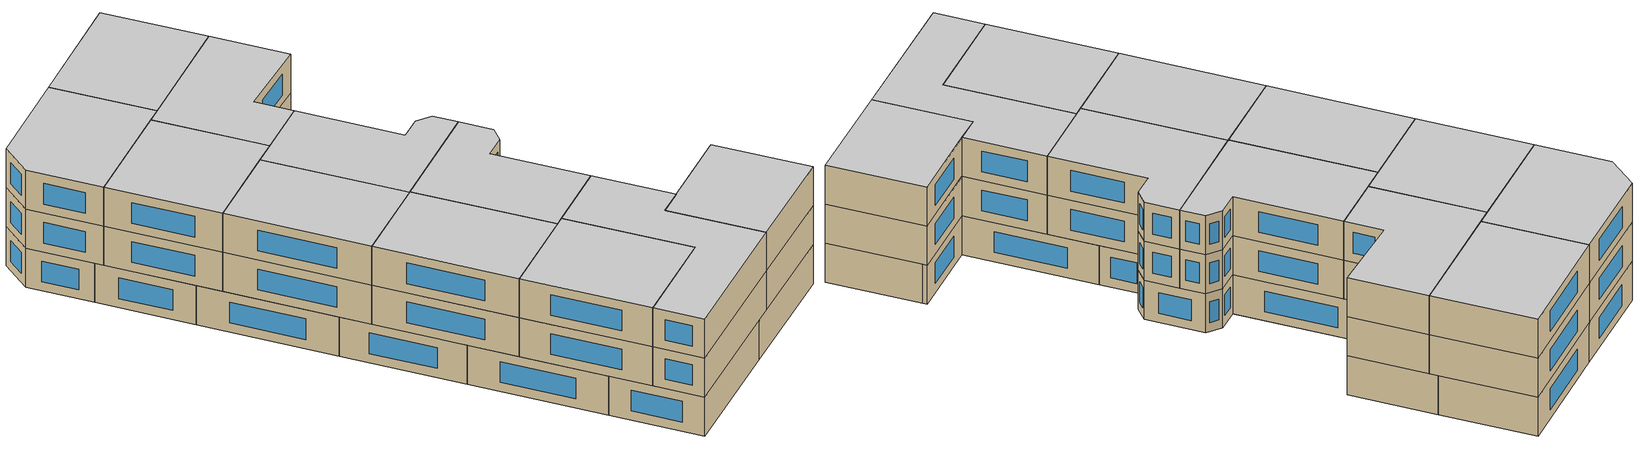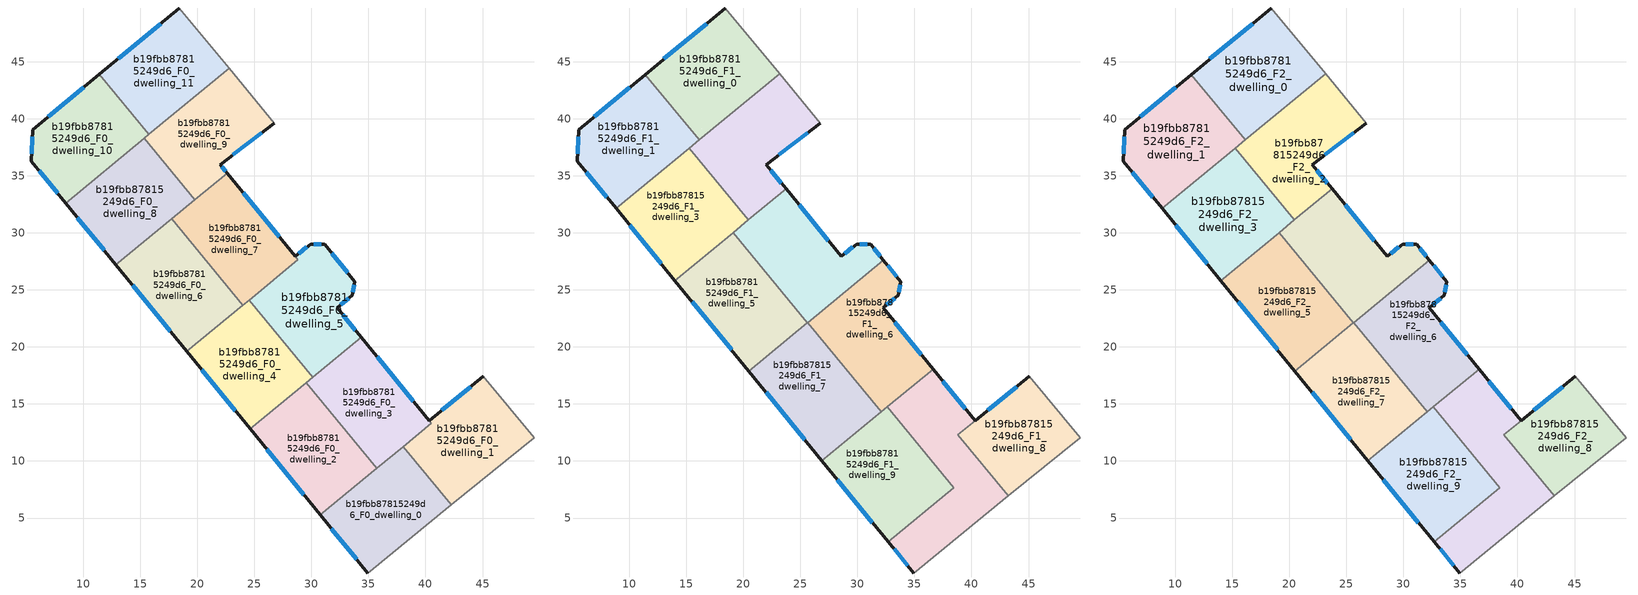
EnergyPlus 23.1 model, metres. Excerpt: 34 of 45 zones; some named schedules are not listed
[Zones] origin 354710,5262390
b19fbb87815249d6_F0_dwelling_0
 floor ground (EU_floor_Construction): 38.04,11.27 42.27,6.15 34.93,0.18 30.78,5.27 z0
 wall outside (EU_wall_Construction): 30.78,5.27 34.93,0.18 z0:3
 wall to b19fbb87815249d6_F0_dwelling_1 (EU_wall_Construction): 42.27,6.15 38.04,11.27 z0:3
 wall adiabatic (EU_wall_Construction): 34.93,0.18 42.27,6.15 z0:3
 wall to b19fbb87815249d6_F0_dwelling_2 (EU_wall_Construction): 35.74,9.36 30.78,5.27 z0:3
 wall to b19fbb87815249d6_F0_dwelling_3 (EU_wall_Construction): 38.04,11.27 35.74,9.36 z0:3
 window (EU_Window_Construction): 31.75,4.07 33.95,1.38 z0.7:2.3
b19fbb87815249d6_F0_dwelling_1
 floor ground (EU_floor_Construction): 45.25,17.21 49.52,12.04 42.27,6.15 38.04,11.27 40.52,13.31 40.33,13.54 45.07,17.43 z0
 wall outside (EU_wall_Construction): 45.07,17.43 40.33,13.54 z0:3
 wall adiabatic (EU_wall_Construction): 42.27,6.15 49.52,12.04 45.25,17.21 45.07,17.43 z0:3
 wall to b19fbb87815249d6_F0_dwelling_3 (EU_wall_Construction): 40.52,13.3 38.04,11.27 / 40.33,13.54 40.52,13.31 z0:3
 window (EU_Window_Construction): 43.96,16.52 41.45,14.45 z0.7:2.3
b19fbb87815249d6_F0_dwelling_10
 floor ground (EU_floor_Construction): 11.41,43.89 15.75,38.62 8.46,32.61 5.46,36.29 5.57,39.05 z0
 wall outside (EU_wall_Construction): 11.41,43.89 5.57,39.05 5.46,36.29 8.46,32.61 z0:3
 wall to b19fbb87815249d6_F0_dwelling_11 (EU_wall_Construction): 15.75,38.62 11.41,43.89 z0:3
 wall to b19fbb87815249d6_F0_dwelling_8 (EU_wall_Construction): 8.46,32.61 15.33,38.28 z0:3
 wall to b19fbb87815249d6_F0_dwelling_9 (EU_wall_Construction): 15.33,38.28 15.75,38.62 z0:3
 window (EU_Window_Construction): 6.16,35.42 7.75,33.47 / 5.55,38.4 5.48,36.94 / 10.04,42.75 6.94,40.19 z0.7:2.3
b19fbb87815249d6_F0_dwelling_11
 floor ground (EU_floor_Construction): 18.43,49.71 22.78,44.43 15.75,38.62 11.41,43.89 z0
 wall outside (EU_wall_Construction): 18.43,49.71 11.41,43.89 z0:3
 wall adiabatic (EU_wall_Construction): 22.78,44.43 18.43,49.71 z0:3
 wall to b19fbb87815249d6_F0_dwelling_9 (EU_wall_Construction): 15.75,38.62 22.78,44.43 z0:3
 window (EU_Window_Construction): 16.78,48.34 13.05,45.25 z0.7:2.3
b19fbb87815249d6_F0_dwelling_2
 floor ground (EU_floor_Construction): 29.54,16.87 35.74,9.36 30.78,5.27 24.62,12.81 z0
 wall outside (EU_wall_Construction): 24.62,12.81 30.78,5.27 z0:3
 wall to b19fbb87815249d6_F0_dwelling_3 (EU_wall_Construction): 35.74,9.36 29.54,16.87 z0:3
 wall to b19fbb87815249d6_F0_dwelling_4 (EU_wall_Construction): 29.54,16.87 24.62,12.81 z0:3
 window (EU_Window_Construction): 26.07,11.04 29.33,7.04 z0.7:2.3
b19fbb87815249d6_F0_dwelling_3
 floor ground (EU_floor_Construction): 34.36,20.84 40.52,13.31 35.74,9.36 29.54,16.87 z0
 wall outside (EU_wall_Construction): 40.33,13.54 34.36,20.84 z0:3
 wall to b19fbb87815249d6_F0_dwelling_5 (EU_wall_Construction): 34.36,20.84 30.12,17.35 z0:3
 wall to b19fbb87815249d6_F0_dwelling_4 (EU_wall_Construction): 30.12,17.35 29.54,16.87 z0:3
 window (EU_Window_Construction): 38.93,15.26 35.76,19.13 z0.7:2.3
b19fbb87815249d6_F0_dwelling_4
 floor ground (EU_floor_Construction): 24.55,24.11 30.12,17.35 24.62,12.81 19.08,19.6 z0
 wall outside (EU_wall_Construction): 19.08,19.6 24.62,12.81 z0:3
 wall to b19fbb87815249d6_F0_dwelling_5 (EU_wall_Construction): 30.12,17.35 24.55,24.11 z0:3
 wall to b19fbb87815249d6_F0_dwelling_6 (EU_wall_Construction): 24,23.66 19.08,19.6 z0:3
 wall to b19fbb87815249d6_F0_dwelling_7 (EU_wall_Construction): 24.55,24.11 24,23.66 z0:3
 window (EU_Window_Construction): 20.38,18.01 23.32,14.4 z0.7:2.3
b19fbb87815249d6_F0_dwelling_5
 floor ground (EU_floor_Construction): 31.15,28.99 33.82,25.73 33.59,24.52 32.24,23.43 34.36,20.84 30.12,17.35 24.55,24.11 28.82,27.64 28.58,27.93 29.93,29.02 z0
 wall outside (EU_wall_Construction): 34.36,20.84 32.24,23.43 33.59,24.52 33.82,25.73 31.15,28.99 29.93,29.02 28.58,27.93 z0:3
 wall to b19fbb87815249d6_F0_dwelling_7 (EU_wall_Construction): 28.82,27.63 24.55,24.11 / 28.58,27.93 28.82,27.64 z0:3
 window (EU_Window_Construction): 30.87,28.99 30.22,29.01 / 33.19,26.49 31.78,28.22 / 33.64,24.81 33.76,25.45 / 32.56,23.69 33.27,24.27 / 33.86,21.45 32.74,22.83 / 29.61,28.76 28.9,28.18 z0.7:2.3
b19fbb87815249d6_F0_dwelling_6
 floor ground (EU_floor_Construction): 17.75,31.23 24,23.66 19.08,19.6 12.87,27.21 z0
 wall outside (EU_wall_Construction): 12.87,27.21 19.08,19.6 z0:3
 wall to b19fbb87815249d6_F0_dwelling_7 (EU_wall_Construction): 24,23.66 17.75,31.23 z0:3
 wall to b19fbb87815249d6_F0_dwelling_8 (EU_wall_Construction): 17.75,31.23 12.87,27.21 z0:3
 window (EU_Window_Construction): 14.33,25.42 17.62,21.39 z0.7:2.3
b19fbb87815249d6_F0_dwelling_7
 floor ground (EU_floor_Construction): 22.61,35.24 28.82,27.64 24,23.66 17.75,31.23 z0
 wall outside (EU_wall_Construction): 28.58,27.93 22.61,35.24 z0:3
 wall to b19fbb87815249d6_F0_dwelling_9 (EU_wall_Construction): 22.61,35.24 19.77,32.9 z0:3
 wall to b19fbb87815249d6_F0_dwelling_8 (EU_wall_Construction): 19.77,32.9 17.75,31.23 z0:3
 window (EU_Window_Construction): 27.18,29.65 24.02,33.52 z0.7:2.3
b19fbb87815249d6_F0_dwelling_8
 floor ground (EU_floor_Construction): 15.33,38.28 19.77,32.9 12.87,27.21 8.46,32.61 z0
 wall outside (EU_wall_Construction): 8.46,32.61 12.87,27.21 z0:3
 wall to b19fbb87815249d6_F0_dwelling_9 (EU_wall_Construction): 19.77,32.9 15.33,38.28 z0:3
 window (EU_Window_Construction): 9.49,31.34 11.83,28.47 z0.7:2.3
b19fbb87815249d6_F0_dwelling_9
 floor ground (EU_floor_Construction): 22.78,44.43 26.75,39.63 22.01,35.99 22.61,35.24 19.77,32.9 15.33,38.28 z0
 wall outside (EU_wall_Construction): 22.61,35.24 22.01,35.99 26.75,39.63 z0:3
 wall adiabatic (EU_wall_Construction): 26.75,39.63 22.78,44.43 z0:3
 window (EU_Window_Construction): 22.47,35.42 22.15,35.81 / 23.12,36.84 25.64,38.77 z0.7:2.3
b19fbb87815249d6_F1_dwelling_0
 floor to b19fbb87815249d6_F0_dwelling_11 (EU_floor_Construction): 18.43,49.71 22.78,44.43 15.75,38.62 11.41,43.89 z3
 floor to b19fbb87815249d6_F0_dwelling_9 (EU_floor_Construction): 22.78,44.43 23.17,43.96 16.12,38.15 15.74,38.62 z3
 floor to b19fbb87815249d6_F0_dwelling_10 (EU_floor_Construction): 11.41,43.89 15.75,38.63 15.74,38.62 11.4,43.88 z3
 wall outside (EU_wall_Construction): 18.43,49.71 11.4,43.88 z3:6
 wall adiabatic (EU_wall_Construction): 23.17,43.96 18.43,49.71 z3:6
 wall to b19fbb87815249d6_F1_dwelling_1 (EU_wall_Construction): 11.4,43.88 16.12,38.14 z3:6
 wall to b19fbb87815249d6_F1_dwelling_2 (EU_wall_Construction): 16.12,38.14 23.17,43.96 z3:6
 window (EU_Window_Construction): 16.78,48.34 13.05,45.25 z3.7:5.3
b19fbb87815249d6_F1_dwelling_1
 floor to b19fbb87815249d6_F0_dwelling_10 (EU_floor_Construction): 11.4,43.88 15.74,38.62 8.46,32.61 5.46,36.29 5.57,39.05 z3
 floor to b19fbb87815249d6_F0_dwelling_8 (EU_floor_Construction): 15.33,38.28 15.72,37.81 8.84,32.14 8.46,32.61 z3
 floor to b19fbb87815249d6_F0_dwelling_9 (EU_floor_Construction): 15.74,38.62 16.12,38.15 15.72,37.81 15.33,38.28 z3
 wall outside (EU_wall_Construction): 11.4,43.88 5.57,39.05 5.46,36.29 8.84,32.14 z3:6
 wall to b19fbb87815249d6_F1_dwelling_3 (EU_wall_Construction): 8.84,32.14 15.25,37.43 z3:6
 wall to b19fbb87815249d6_F1_dwelling_2 (EU_wall_Construction): 15.25,37.43 16.12,38.15 z3:6
 window (EU_Window_Construction): 5.55,38.4 5.48,36.94 / 10.03,42.74 6.94,40.19 / 6.25,35.31 8.05,33.11 z3.7:5.3
b19fbb87815249d6_F1_dwelling_10
 floor to b19fbb87815249d6_F0_dwelling_0 (EU_floor_Construction): 38.04,11.27 42.27,6.15 34.93,0.18 32.68,2.93 38.43,7.67 36.51,10 z3
 floor to b19fbb87815249d6_F0_dwelling_3 (EU_floor_Construction): 36.63,18.06 40.33,13.53 38.82,12.29 39,12.06 36.51,10 32.6,14.74 z3
 floor to b19fbb87815249d6_F0_dwelling_1 (EU_floor_Construction): 39,12.06 43.23,6.93 42.27,6.15 38.04,11.27 z3
 wall outside (EU_wall_Construction): 40.33,13.54 36.63,18.06 / 32.68,2.93 34.93,0.18 z3:6
 wall to b19fbb87815249d6_F1_dwelling_8 (EU_wall_Construction): 43.23,6.93 38.82,12.29 40.33,13.54 z3:6
 wall adiabatic (EU_wall_Construction): 34.93,0.18 43.23,6.93 z3:6
 wall to b19fbb87815249d6_F1_dwelling_9 (EU_wall_Construction): 32.6,14.74 38.43,7.67 32.68,2.93 z3:6
 wall to b19fbb87815249d6_F1_dwelling_6 (EU_wall_Construction): 36.63,18.06 32.6,14.74 z3:6
 window (EU_Window_Construction): 39.47,14.6 37.5,17 / 33.21,2.29 34.4,0.83 z3.7:5.3
b19fbb87815249d6_F1_dwelling_2
 floor to b19fbb87815249d6_F0_dwelling_9 (EU_floor_Construction): 23.17,43.96 26.75,39.63 22.01,35.99 22.61,35.24 19.77,32.9 15.72,37.81 z3
 floor to b19fbb87815249d6_F0_dwelling_7 (EU_floor_Construction): 22.61,35.24 23.75,33.85 20.45,31.13 19.31,32.51 z3
 floor to b19fbb87815249d6_F0_dwelling_8 (EU_floor_Construction): 15.72,37.81 19.77,32.9 19.31,32.51 15.25,37.43 z3
 wall outside (EU_wall_Construction): 23.75,33.85 22.01,35.99 26.75,39.63 z3:6
 wall to b19fbb87815249d6_F1_dwelling_3 (EU_wall_Construction): 15.25,37.43 20.45,31.13 z3:6
 wall adiabatic (EU_wall_Construction): 26.75,39.63 23.17,43.96 z3:6
 wall to b19fbb87815249d6_F1_dwelling_4 (EU_wall_Construction): 20.45,31.13 23.75,33.85 z3:6
 window (EU_Window_Construction): 23.12,36.84 25.64,38.77 / 23.34,34.35 22.42,35.48 z3.7:5.3
b19fbb87815249d6_F1_dwelling_3
 floor to b19fbb87815249d6_F0_dwelling_8 (EU_floor_Construction): 15.25,37.43 19.31,32.51 12.87,27.21 8.84,32.14 z3
 floor to b19fbb87815249d6_F0_dwelling_6 (EU_floor_Construction): 17.75,31.23 18.89,29.85 14.01,25.81 12.87,27.21 z3
 floor to b19fbb87815249d6_F0_dwelling_7 (EU_floor_Construction): 19.31,32.51 20.45,31.13 18.89,29.85 17.75,31.23 z3
 wall outside (EU_wall_Construction): 8.84,32.14 14.01,25.81 z3:6
 wall to b19fbb87815249d6_F1_dwelling_5 (EU_wall_Construction): 14.01,25.81 19.1,30.02 z3:6
 wall to b19fbb87815249d6_F1_dwelling_4 (EU_wall_Construction): 19.1,30.02 20.45,31.13 z3:6
 window (EU_Window_Construction): 10.06,30.65 12.79,27.3 z3.7:5.3
b19fbb87815249d6_F1_dwelling_4
 floor to b19fbb87815249d6_F0_dwelling_7 (EU_floor_Construction): 23.75,33.85 28.82,27.63 24.21,23.83 19.1,30.02 z3
 floor to b19fbb87815249d6_F0_dwelling_5 (EU_floor_Construction): 31.15,28.99 32.28,27.6 25.97,22.39 24.55,24.11 28.82,27.64 28.58,27.93 29.93,29.02 z3
 floor to b19fbb87815249d6_F0_dwelling_4 (EU_floor_Construction): 24.55,24.11 25.97,22.39 25.63,22.11 24.21,23.83 z3
 wall outside (EU_wall_Construction): 32.28,27.6 31.15,28.99 29.93,29.02 28.58,27.93 23.75,33.85 z3:6
 wall to b19fbb87815249d6_F1_dwelling_5 (EU_wall_Construction): 19.1,30.02 25.63,22.11 z3:6
 wall to b19fbb87815249d6_F1_dwelling_6 (EU_wall_Construction): 25.65,22.13 32.28,27.6 z3:6
 wall to b19fbb87815249d6_F1_dwelling_7 (EU_wall_Construction): 25.63,22.11 25.65,22.13 z3:6
 window (EU_Window_Construction): 29.61,28.76 28.9,28.18 / 30.87,28.99 30.22,29.01 / 32.02,27.93 31.42,28.66 / 27.45,29.32 24.88,32.46 z3.7:5.3
b19fbb87815249d6_F1_dwelling_5
 floor to b19fbb87815249d6_F0_dwelling_6 (EU_floor_Construction): 18.89,29.85 24,23.66 19.08,19.6 14.01,25.81 z3
 floor to b19fbb87815249d6_F0_dwelling_4 (EU_floor_Construction): 24.21,23.83 25.63,22.11 20.49,17.87 19.08,19.6 z3
 floor to b19fbb87815249d6_F0_dwelling_7 (EU_floor_Construction): 19.1,30.02 24.21,23.83 24,23.66 18.89,29.85 z3
 wall outside (EU_wall_Construction): 14.01,25.81 20.49,17.87 z3:6
 wall to b19fbb87815249d6_F1_dwelling_7 (EU_wall_Construction): 20.49,17.87 25.63,22.11 z3:6
 window (EU_Window_Construction): 15.53,23.95 18.97,19.74 z3.7:5.3
b19fbb87815249d6_F1_dwelling_6
 floor to b19fbb87815249d6_F0_dwelling_3 (EU_floor_Construction): 34.36,20.84 36.63,18.06 32.09,14.32 29.81,17.09 z3
 floor to b19fbb87815249d6_F0_dwelling_5 (EU_floor_Construction): 33.82,25.73 33.59,24.52 32.24,23.43 34.36,20.84 30.12,17.35 25.97,22.39 32.28,27.6 z3
 floor to b19fbb87815249d6_F0_dwelling_4 (EU_floor_Construction): 25.97,22.39 30.12,17.35 29.81,17.09 25.65,22.13 z3
 wall outside (EU_wall_Construction): 36.63,18.06 32.24,23.43 33.59,24.52 33.82,25.73 32.28,27.6 z3:6
 wall to b19fbb87815249d6_F1_dwelling_7 (EU_wall_Construction): 25.65,22.13 32.09,14.32 z3:6
 wall to b19fbb87815249d6_F1_dwelling_9 (EU_wall_Construction): 32.09,14.32 32.6,14.74 z3:6
 window (EU_Window_Construction): 33.64,24.81 33.76,25.45 / 32.56,23.69 33.27,24.27 / 35.6,19.32 33.28,22.17 / 33.46,26.17 32.64,27.16 z3.7:5.3
b19fbb87815249d6_F1_dwelling_7
 floor to b19fbb87815249d6_F0_dwelling_4 (EU_floor_Construction): 25.65,22.13 29.81,17.09 24.62,12.81 20.49,17.87 z3
 floor to b19fbb87815249d6_F0_dwelling_2 (EU_floor_Construction): 29.54,16.87 31.83,14.1 26.89,10.03 24.62,12.81 z3
 floor to b19fbb87815249d6_F0_dwelling_3 (EU_floor_Construction): 29.81,17.09 32.09,14.32 31.83,14.1 29.54,16.87 z3
 wall outside (EU_wall_Construction): 20.49,17.87 26.89,10.03 z3:6
 wall to b19fbb87815249d6_F1_dwelling_9 (EU_wall_Construction): 26.89,10.03 32.09,14.32 z3:6
 window (EU_Window_Construction): 21.99,16.03 25.39,11.87 z3.7:5.3
b19fbb87815249d6_F1_dwelling_8
 floor to b19fbb87815249d6_F0_dwelling_1 (EU_floor_Construction): 45.2,17.28 49.52,12.04 43.23,6.93 39,12.06 40.52,13.31 40.33,13.54 45.07,17.43 z3
 floor to b19fbb87815249d6_F0_dwelling_3 (EU_floor_Construction): 40.33,13.53 40.52,13.3 39,12.06 38.82,12.29 z3
 wall outside (EU_wall_Construction): 45.07,17.43 40.33,13.54 z3:6
 wall adiabatic (EU_wall_Construction): 43.23,6.93 49.52,12.04 45.07,17.43 z3:6
 window (EU_Window_Construction): 43.96,16.52 41.45,14.45 z3.7:5.3
b19fbb87815249d6_F1_dwelling_9
 floor to b19fbb87815249d6_F0_dwelling_2 (EU_floor_Construction): 31.83,14.1 35.74,9.36 30.78,5.27 26.89,10.03 z3
 floor to b19fbb87815249d6_F0_dwelling_0 (EU_floor_Construction): 36.51,10 38.43,7.67 32.68,2.93 30.78,5.27 z3
 floor to b19fbb87815249d6_F0_dwelling_3 (EU_floor_Construction): 32.6,14.74 36.51,10 35.74,9.36 31.83,14.1 z3
 wall outside (EU_wall_Construction): 26.89,10.03 32.68,2.93 z3:6
 window (EU_Window_Construction): 28.25,8.36 31.32,4.6 z3.7:5.3
b19fbb87815249d6_F2_dwelling_0
 floor to b19fbb87815249d6_F1_dwelling_0 (EU_floor_Construction): 18.43,49.71 23.17,43.96 16.12,38.14 11.4,43.88 z6
 wall outside (EU_wall_Construction): 18.43,49.71 11.4,43.88 z6:9
 wall adiabatic (EU_wall_Construction): 23.17,43.96 18.43,49.71 z6:9
 wall to b19fbb87815249d6_F2_dwelling_1 (EU_wall_Construction): 11.4,43.88 16.12,38.14 z6:9
 wall to b19fbb87815249d6_F2_dwelling_2 (EU_wall_Construction): 16.12,38.14 23.17,43.96 z6:9
 window (EU_Window_Construction): 16.78,48.34 13.05,45.25 z6.7:8.3
 ceiling to b19fbb87815249d6_F3_dwelling_0 (EU_floor_Construction): 23.17,43.96 18.43,49.71 11.4,43.88 16.12,38.14 z9
b19fbb87815249d6_F2_dwelling_1
 floor to b19fbb87815249d6_F1_dwelling_1 (EU_floor_Construction): 11.4,43.88 16.12,38.14 8.84,32.14 5.46,36.29 5.57,39.05 z6
 wall outside (EU_wall_Construction): 11.4,43.88 5.57,39.05 5.46,36.29 8.84,32.14 z6:9
 wall to b19fbb87815249d6_F2_dwelling_3 (EU_wall_Construction): 8.84,32.14 15.25,37.43 z6:9
 wall to b19fbb87815249d6_F2_dwelling_2 (EU_wall_Construction): 15.25,37.43 16.12,38.15 z6:9
 window (EU_Window_Construction): 5.55,38.4 5.48,36.94 / 10.03,42.74 6.94,40.19 / 6.25,35.31 8.05,33.11 z6.7:8.3
 ceiling to b19fbb87815249d6_F3_dwelling_1 (EU_floor_Construction): 16.12,38.14 11.4,43.88 5.57,39.05 5.46,36.29 8.84,32.14 z9
b19fbb87815249d6_F2_dwelling_10
 floor to b19fbb87815249d6_F1_dwelling_10 (EU_floor_Construction): 40.33,13.54 38.82,12.29 43.23,6.93 34.93,0.18 32.68,2.93 38.43,7.67 32.6,14.74 36.63,18.06 z6
 wall outside (EU_wall_Construction): 40.33,13.54 36.63,18.06 / 32.68,2.93 34.93,0.18 z6:9
 wall to b19fbb87815249d6_F2_dwelling_8 (EU_wall_Construction): 43.23,6.93 38.82,12.29 40.33,13.54 z6:9
 wall adiabatic (EU_wall_Construction): 34.93,0.18 43.23,6.93 z6:9
 wall to b19fbb87815249d6_F2_dwelling_9 (EU_wall_Construction): 32.6,14.74 38.43,7.67 32.68,2.93 z6:9
 wall to b19fbb87815249d6_F2_dwelling_6 (EU_wall_Construction): 36.63,18.06 32.6,14.74 z6:9
 window (EU_Window_Construction): 39.47,14.6 37.5,17 / 33.21,2.29 34.4,0.83 z6.7:8.3
 ceiling to b19fbb87815249d6_F3_dwelling_10 (EU_floor_Construction): 43.23,6.93 38.82,12.29 40.33,13.54 36.63,18.06 32.6,14.74 38.43,7.67 32.68,2.93 34.93,0.18 z9
b19fbb87815249d6_F2_dwelling_2
 floor to b19fbb87815249d6_F1_dwelling_2 (EU_floor_Construction): 23.17,43.96 26.75,39.63 22.01,35.99 23.75,33.85 20.45,31.13 15.25,37.43 z6
 wall outside (EU_wall_Construction): 23.75,33.85 22.01,35.99 26.75,39.63 z6:9
 wall to b19fbb87815249d6_F2_dwelling_3 (EU_wall_Construction): 15.25,37.43 20.45,31.13 z6:9
 wall adiabatic (EU_wall_Construction): 26.75,39.63 23.17,43.96 z6:9
 wall to b19fbb87815249d6_F2_dwelling_4 (EU_wall_Construction): 20.45,31.13 23.75,33.85 z6:9
 window (EU_Window_Construction): 23.12,36.84 25.64,38.77 / 23.34,34.35 22.42,35.48 z6.7:8.3
 ceiling to b19fbb87815249d6_F3_dwelling_2 (EU_floor_Construction): 23.75,33.85 22.01,35.99 26.75,39.63 23.17,43.96 15.25,37.43 20.45,31.13 z9
b19fbb87815249d6_F2_dwelling_3
 floor to b19fbb87815249d6_F1_dwelling_3 (EU_floor_Construction): 15.25,37.43 20.45,31.13 14.01,25.81 8.84,32.14 z6
 wall outside (EU_wall_Construction): 8.84,32.14 14.01,25.81 z6:9
 wall to b19fbb87815249d6_F2_dwelling_5 (EU_wall_Construction): 14.01,25.81 19.1,30.02 z6:9
 wall to b19fbb87815249d6_F2_dwelling_4 (EU_wall_Construction): 19.1,30.02 20.45,31.13 z6:9
 window (EU_Window_Construction): 10.06,30.65 12.79,27.3 z6.7:8.3
 ceiling to b19fbb87815249d6_F3_dwelling_3 (EU_floor_Construction): 20.45,31.13 15.25,37.43 8.84,32.14 14.01,25.81 z9
b19fbb87815249d6_F2_dwelling_4
 floor to b19fbb87815249d6_F1_dwelling_4 (EU_floor_Construction): 31.15,28.99 32.28,27.6 25.63,22.11 19.1,30.02 23.75,33.85 28.58,27.93 29.93,29.02 z6
 wall outside (EU_wall_Construction): 32.28,27.6 31.15,28.99 29.93,29.02 28.58,27.93 23.75,33.85 z6:9
 wall to b19fbb87815249d6_F2_dwelling_5 (EU_wall_Construction): 19.1,30.02 25.63,22.11 z6:9
 wall to b19fbb87815249d6_F2_dwelling_6 (EU_wall_Construction): 25.65,22.13 32.28,27.6 z6:9
 wall to b19fbb87815249d6_F2_dwelling_7 (EU_wall_Construction): 25.63,22.11 25.65,22.13 z6:9
 window (EU_Window_Construction): 29.61,28.76 28.9,28.18 / 30.87,28.99 30.22,29.01 / 32.02,27.93 31.42,28.66 / 27.45,29.32 24.88,32.46 z6.7:8.3
 ceiling to b19fbb87815249d6_F3_dwelling_4 (EU_floor_Construction): 32.28,27.6 31.15,28.99 29.93,29.02 28.58,27.93 23.75,33.85 19.1,30.02 25.63,22.11 z9
b19fbb87815249d6_F2_dwelling_5
 floor to b19fbb87815249d6_F1_dwelling_5 (EU_floor_Construction): 19.1,30.02 25.63,22.11 20.49,17.87 14.01,25.81 z6
 wall outside (EU_wall_Construction): 14.01,25.81 20.49,17.87 z6:9
 wall to b19fbb87815249d6_F2_dwelling_7 (EU_wall_Construction): 20.49,17.87 25.63,22.11 z6:9
 window (EU_Window_Construction): 15.53,23.95 18.97,19.74 z6.7:8.3
 ceiling to b19fbb87815249d6_F3_dwelling_5 (EU_floor_Construction): 25.63,22.11 19.1,30.02 14.01,25.81 20.49,17.87 z9
b19fbb87815249d6_F2_dwelling_6
 floor to b19fbb87815249d6_F1_dwelling_6 (EU_floor_Construction): 33.82,25.73 33.59,24.52 32.24,23.43 36.63,18.06 32.09,14.32 25.65,22.13 32.28,27.6 z6
 wall outside (EU_wall_Construction): 36.63,18.06 32.24,23.43 33.59,24.52 33.82,25.73 32.28,27.6 z6:9
 wall to b19fbb87815249d6_F2_dwelling_7 (EU_wall_Construction): 25.65,22.13 32.09,14.32 z6:9
 wall to b19fbb87815249d6_F2_dwelling_9 (EU_wall_Construction): 32.09,14.32 32.6,14.74 z6:9
 window (EU_Window_Construction): 33.64,24.81 33.76,25.45 / 32.56,23.69 33.27,24.27 / 35.6,19.32 33.28,22.17 / 33.46,26.17 32.64,27.16 z6.7:8.3
 ceiling to b19fbb87815249d6_F3_dwelling_6 (EU_floor_Construction): 36.63,18.06 32.24,23.43 33.59,24.52 33.82,25.73 32.28,27.6 25.65,22.13 32.09,14.32 z9
b19fbb87815249d6_F2_dwelling_7
 floor to b19fbb87815249d6_F1_dwelling_7 (EU_floor_Construction): 25.65,22.13 32.09,14.32 26.89,10.03 20.49,17.87 z6
 wall outside (EU_wall_Construction): 20.49,17.87 26.89,10.03 z6:9
 wall to b19fbb87815249d6_F2_dwelling_9 (EU_wall_Construction): 26.89,10.03 32.09,14.32 z6:9
 window (EU_Window_Construction): 21.99,16.03 25.39,11.87 z6.7:8.3
 ceiling to b19fbb87815249d6_F3_dwelling_7 (EU_floor_Construction): 32.09,14.32 25.65,22.13 20.49,17.87 26.89,10.03 z9
b19fbb87815249d6_F2_dwelling_8
 floor to b19fbb87815249d6_F1_dwelling_8 (EU_floor_Construction): 45.07,17.43 49.52,12.04 43.23,6.93 38.82,12.29 z6
 wall outside (EU_wall_Construction): 45.07,17.43 40.33,13.54 z6:9
 wall adiabatic (EU_wall_Construction): 43.23,6.93 49.52,12.04 45.07,17.43 z6:9
 window (EU_Window_Construction): 43.96,16.52 41.45,14.45 z6.7:8.3
 ceiling to b19fbb87815249d6_F3_dwelling_8 (EU_floor_Construction): 49.52,12.04 45.07,17.43 38.82,12.29 43.23,6.93 z9
b19fbb87815249d6_F2_dwelling_9
 floor to b19fbb87815249d6_F1_dwelling_9 (EU_floor_Construction): 32.6,14.74 38.43,7.67 32.68,2.93 26.89,10.03 z6
 wall outside (EU_wall_Construction): 26.89,10.03 32.68,2.93 z6:9
 window (EU_Window_Construction): 28.25,8.36 31.32,4.6 z6.7:8.3
 ceiling to b19fbb87815249d6_F3_dwelling_9 (EU_floor_Construction): 38.43,7.67 32.6,14.74 26.89,10.03 32.68,2.93 z9
[Building]
EU S2 Campaign: North Axis=0; Terrain=City; Solar Distribution=FullExterior
[Site:Location]
Budapest.Ferenc.Liszt.Intl.AP: Latitude=47.437; Longitude=19.256; Time Zone=1; Elevation=185
[SizingPeriod:WeatherFileDays]
AnnualSizingPeriod: Begin Month=1; Begin Day of Month=1; End Month=12; End Day of Month=31; Day of Week for Start Day=Monday; Use Weather File Daylight Saving Period=No; Use Weather File Rain and Snow Indicators=No
[MATERIAL]
EU_InternalMass_Material: Roughness=MediumRough; Thickness=0.1; Conductivity=1; Density=1800; Specific Heat=900; Thermal Absorptance=0.9; Solar Absorptance=0.7; Visible Absorptance=0.7
[MATERIAL:NOMASS] Roughness=MediumRough; Thermal Absorptance=0.9; Solar Absorptance=0.7; Visible Absorptance=0.7
Name | Thermal Resistance
EU_wall_NoMass | 0.832559
EU_floor_NoMass | 0.872794
[WINDOWMATERIAL:SIMPLEGLAZINGSYSTEM]
EU_Window_SimpleGlazing: UFactor=2.79869; Solar Heat Gain Coefficient=0.75; Visible Transmittance=0.75
[CONSTRUCTION]
EU_wall_Construction: EU_wall_NoMass
EU_floor_Construction: EU_floor_NoMass
EU_Window_Construction: EU_Window_SimpleGlazing
EU_InternalMass_Construction: EU_InternalMass_Material
[ZONE] Type=1; Multiplier=1; Ceiling Height=autocalculate; Floor Area=autocalculate; Part of Total Floor Area=Yes
Name | Volume
b19fbb87815249d6_F0_dwelling_0 | 187.024
b19fbb87815249d6_F1_dwelling_0; b19fbb87815249d6_F2_dwelling_0 | 204.014
b19fbb87815249d6_F0_dwelling_1 | 192.338
b19fbb87815249d6_F1_dwelling_1; b19fbb87815249d6_F2_dwelling_1; b19fbb87815249d6_F1_dwelling_6; b19fbb87815249d6_F2_dwelling_6 | 204.031
b19fbb87815249d6_F0_dwelling_10; b19fbb87815249d6_F0_dwelling_4 | 187.027
b19fbb87815249d6_F1_dwelling_10; b19fbb87815249d6_F2_dwelling_10 | 238.735
b19fbb87815249d6_F0_dwelling_11 | 186.994
b19fbb87815249d6_F0_dwelling_2; b19fbb87815249d6_F0_dwelling_6 | 187.033
b19fbb87815249d6_F1_dwelling_2; b19fbb87815249d6_F2_dwelling_2 | 204.007
b19fbb87815249d6_F0_dwelling_3 | 181.672
b19fbb87815249d6_F1_dwelling_3; b19fbb87815249d6_F2_dwelling_3 | 204.008
b19fbb87815249d6_F1_dwelling_4; b19fbb87815249d6_F2_dwelling_4 | 204.037
b19fbb87815249d6_F0_dwelling_5 | 189.141
b19fbb87815249d6_F1_dwelling_5; b19fbb87815249d6_F2_dwelling_5 | 203.999
b19fbb87815249d6_F0_dwelling_7 | 184.865
b19fbb87815249d6_F1_dwelling_7; b19fbb87815249d6_F2_dwelling_7 | 204.009
b19fbb87815249d6_F0_dwelling_8 | 187.012
b19fbb87815249d6_F1_dwelling_8; b19fbb87815249d6_F2_dwelling_8 | 169.3
b19fbb87815249d6_F0_dwelling_9 | 187.043
b19fbb87815249d6_F1_dwelling_9; b19fbb87815249d6_F2_dwelling_9 | 204.016
[INTERNALMASS] Construction=EU_InternalMass_Construction
Name | Zone or ZoneList | Surface Area
b19fbb87815249d6_F0_dwelling_0_EU_InternalMass | b19fbb87815249d6_F0_dwelling_0 | 62.3413
b19fbb87815249d6_F0_dwelling_1_EU_InternalMass | b19fbb87815249d6_F0_dwelling_1 | 64.1152
b19fbb87815249d6_F0_dwelling_2_EU_InternalMass | b19fbb87815249d6_F0_dwelling_2 | 62.3443
b19fbb87815249d6_F0_dwelling_3_EU_InternalMass | b19fbb87815249d6_F0_dwelling_3 | 60.555
b19fbb87815249d6_F0_dwelling_4_EU_InternalMass | b19fbb87815249d6_F0_dwelling_4 | 62.3422
b19fbb87815249d6_F0_dwelling_5_EU_InternalMass | b19fbb87815249d6_F0_dwelling_5 | 63.0475
b19fbb87815249d6_F0_dwelling_6_EU_InternalMass | b19fbb87815249d6_F0_dwelling_6 | 62.3443
b19fbb87815249d6_F0_dwelling_7_EU_InternalMass | b19fbb87815249d6_F0_dwelling_7 | 61.6188
b19fbb87815249d6_F0_dwelling_8_EU_InternalMass | b19fbb87815249d6_F0_dwelling_8 | 62.3374
b19fbb87815249d6_F0_dwelling_9_EU_InternalMass | b19fbb87815249d6_F0_dwelling_9 | 62.3478
b19fbb87815249d6_F0_dwelling_10_EU_InternalMass | b19fbb87815249d6_F0_dwelling_10 | 62.3424
b19fbb87815249d6_F0_dwelling_11_EU_InternalMass | b19fbb87815249d6_F0_dwelling_11 | 62.3314
b19fbb87815249d6_F1_dwelling_0_EU_InternalMass | b19fbb87815249d6_F1_dwelling_0 | 68.0074
b19fbb87815249d6_F1_dwelling_1_EU_InternalMass | b19fbb87815249d6_F1_dwelling_1 | 68.009
b19fbb87815249d6_F1_dwelling_2_EU_InternalMass | b19fbb87815249d6_F1_dwelling_2 | 68.0036
b19fbb87815249d6_F1_dwelling_3_EU_InternalMass | b19fbb87815249d6_F1_dwelling_3 | 68.0006
b19fbb87815249d6_F1_dwelling_4_EU_InternalMass | b19fbb87815249d6_F1_dwelling_4 | 68.0066
b19fbb87815249d6_F1_dwelling_5_EU_InternalMass | b19fbb87815249d6_F1_dwelling_5 | 68.0018
b19fbb87815249d6_F1_dwelling_6_EU_InternalMass | b19fbb87815249d6_F1_dwelling_6 | 68.0107
b19fbb87815249d6_F1_dwelling_7_EU_InternalMass | b19fbb87815249d6_F1_dwelling_7 | 68.0046
b19fbb87815249d6_F1_dwelling_8_EU_InternalMass | b19fbb87815249d6_F1_dwelling_8 | 56.433
b19fbb87815249d6_F1_dwelling_9_EU_InternalMass | b19fbb87815249d6_F1_dwelling_9 | 68.0064
b19fbb87815249d6_F1_dwelling_10_EU_InternalMass | b19fbb87815249d6_F1_dwelling_10 | 79.5765
b19fbb87815249d6_F2_dwelling_0_EU_InternalMass | b19fbb87815249d6_F2_dwelling_0 | 68.0074
b19fbb87815249d6_F2_dwelling_1_EU_InternalMass | b19fbb87815249d6_F2_dwelling_1 | 68.009
b19fbb87815249d6_F2_dwelling_2_EU_InternalMass | b19fbb87815249d6_F2_dwelling_2 | 68.0036
b19fbb87815249d6_F2_dwelling_3_EU_InternalMass | b19fbb87815249d6_F2_dwelling_3 | 68.0006
b19fbb87815249d6_F2_dwelling_4_EU_InternalMass | b19fbb87815249d6_F2_dwelling_4 | 68.0066
b19fbb87815249d6_F2_dwelling_5_EU_InternalMass | b19fbb87815249d6_F2_dwelling_5 | 68.0018
b19fbb87815249d6_F2_dwelling_6_EU_InternalMass | b19fbb87815249d6_F2_dwelling_6 | 68.0107
b19fbb87815249d6_F2_dwelling_7_EU_InternalMass | b19fbb87815249d6_F2_dwelling_7 | 68.0046
b19fbb87815249d6_F2_dwelling_8_EU_InternalMass | b19fbb87815249d6_F2_dwelling_8 | 56.433
b19fbb87815249d6_F2_dwelling_9_EU_InternalMass | b19fbb87815249d6_F2_dwelling_9 | 68.0064
b19fbb87815249d6_F2_dwelling_10_EU_InternalMass | b19fbb87815249d6_F2_dwelling_10 | 79.5765
[OTHEREQUIPMENT] Fuel Type=Electricity; Design Level Calculation Method=Watts/Area; Power per Zone Floor Area=1; Fraction Latent=0; Fraction Radiant=0; Fraction Lost=0; Carbon Dioxide Generation Rate=0; EndUse Subcategory=EU_Step8_InternalGains
Name | Zone or ZoneList or Space or SpaceList | Schedule
EU_Step8_InternalGain_b19fbb87815249d6_F0_dwelling_0_f000 | b19fbb87815249d6_F0_dwelling_0 | EU_Step8_GainSchedule_b19fbb87815249d6_F0_dwelling_0_f000
EU_Step8_InternalGain_b19fbb87815249d6_F0_dwelling_1_f000 | b19fbb87815249d6_F0_dwelling_1 | EU_Step8_GainSchedule_b19fbb87815249d6_F0_dwelling_1_f000
EU_Step8_InternalGain_b19fbb87815249d6_F0_dwelling_2_f000 | b19fbb87815249d6_F0_dwelling_2 | EU_Step8_GainSchedule_b19fbb87815249d6_F0_dwelling_2_f000
EU_Step8_InternalGain_b19fbb87815249d6_F0_dwelling_3_f000 | b19fbb87815249d6_F0_dwelling_3 | EU_Step8_GainSchedule_b19fbb87815249d6_F0_dwelling_3_f000
EU_Step8_InternalGain_b19fbb87815249d6_F0_dwelling_4_f000 | b19fbb87815249d6_F0_dwelling_4 | EU_Step8_GainSchedule_b19fbb87815249d6_F0_dwelling_4_f000
EU_Step8_InternalGain_b19fbb87815249d6_F0_dwelling_5_f000 | b19fbb87815249d6_F0_dwelling_5 | EU_Step8_GainSchedule_b19fbb87815249d6_F0_dwelling_5_f000
EU_Step8_InternalGain_b19fbb87815249d6_F0_dwelling_6_f000 | b19fbb87815249d6_F0_dwelling_6 | EU_Step8_GainSchedule_b19fbb87815249d6_F0_dwelling_6_f000
EU_Step8_InternalGain_b19fbb87815249d6_F0_dwelling_7_f000 | b19fbb87815249d6_F0_dwelling_7 | EU_Step8_GainSchedule_b19fbb87815249d6_F0_dwelling_7_f000
EU_Step8_InternalGain_b19fbb87815249d6_F0_dwelling_8_f000 | b19fbb87815249d6_F0_dwelling_8 | EU_Step8_GainSchedule_b19fbb87815249d6_F0_dwelling_8_f000
EU_Step8_InternalGain_b19fbb87815249d6_F0_dwelling_9_f000 | b19fbb87815249d6_F0_dwelling_9 | EU_Step8_GainSchedule_b19fbb87815249d6_F0_dwelling_9_f000
EU_Step8_InternalGain_b19fbb87815249d6_F0_dwelling_10_f000 | b19fbb87815249d6_F0_dwelling_10 | EU_Step8_GainSchedule_b19fbb87815249d6_F0_dwelling_10_f000
EU_Step8_InternalGain_b19fbb87815249d6_F0_dwelling_11_f000 | b19fbb87815249d6_F0_dwelling_11 | EU_Step8_GainSchedule_b19fbb87815249d6_F0_dwelling_11_f000
EU_Step8_InternalGain_b19fbb87815249d6_F1_dwelling_0_f000 | b19fbb87815249d6_F1_dwelling_0 | EU_Step8_GainSchedule_b19fbb87815249d6_F1_dwelling_0_f000
EU_Step8_InternalGain_b19fbb87815249d6_F1_dwelling_1_f000 | b19fbb87815249d6_F1_dwelling_1 | EU_Step8_GainSchedule_b19fbb87815249d6_F1_dwelling_1_f000
EU_Step8_InternalGain_b19fbb87815249d6_F1_dwelling_2_f000 | b19fbb87815249d6_F1_dwelling_2 | EU_Step8_GainSchedule_b19fbb87815249d6_F1_dwelling_2_f000
EU_Step8_InternalGain_b19fbb87815249d6_F1_dwelling_3_f000 | b19fbb87815249d6_F1_dwelling_3 | EU_Step8_GainSchedule_b19fbb87815249d6_F1_dwelling_3_f000
EU_Step8_InternalGain_b19fbb87815249d6_F1_dwelling_4_f000 | b19fbb87815249d6_F1_dwelling_4 | EU_Step8_GainSchedule_b19fbb87815249d6_F1_dwelling_4_f000
EU_Step8_InternalGain_b19fbb87815249d6_F1_dwelling_5_f000 | b19fbb87815249d6_F1_dwelling_5 | EU_Step8_GainSchedule_b19fbb87815249d6_F1_dwelling_5_f000
EU_Step8_InternalGain_b19fbb87815249d6_F1_dwelling_6_f000 | b19fbb87815249d6_F1_dwelling_6 | EU_Step8_GainSchedule_b19fbb87815249d6_F1_dwelling_6_f000
EU_Step8_InternalGain_b19fbb87815249d6_F1_dwelling_7_f000 | b19fbb87815249d6_F1_dwelling_7 | EU_Step8_GainSchedule_b19fbb87815249d6_F1_dwelling_7_f000
EU_Step8_InternalGain_b19fbb87815249d6_F1_dwelling_8_f000 | b19fbb87815249d6_F1_dwelling_8 | EU_Step8_GainSchedule_b19fbb87815249d6_F1_dwelling_8_f000
EU_Step8_InternalGain_b19fbb87815249d6_F1_dwelling_9_f000 | b19fbb87815249d6_F1_dwelling_9 | EU_Step8_GainSchedule_b19fbb87815249d6_F1_dwelling_9_f000
EU_Step8_InternalGain_b19fbb87815249d6_F1_dwelling_10_f000 | b19fbb87815249d6_F1_dwelling_10 | EU_Step8_GainSchedule_b19fbb87815249d6_F1_dwelling_10_f000
EU_Step8_InternalGain_b19fbb87815249d6_F2_dwelling_0_f000 | b19fbb87815249d6_F2_dwelling_0 | EU_Step8_GainSchedule_b19fbb87815249d6_F2_dwelling_0_f000
EU_Step8_InternalGain_b19fbb87815249d6_F2_dwelling_1_f000 | b19fbb87815249d6_F2_dwelling_1 | EU_Step8_GainSchedule_b19fbb87815249d6_F2_dwelling_1_f000
EU_Step8_InternalGain_b19fbb87815249d6_F2_dwelling_2_f000 | b19fbb87815249d6_F2_dwelling_2 | EU_Step8_GainSchedule_b19fbb87815249d6_F2_dwelling_2_f000
EU_Step8_InternalGain_b19fbb87815249d6_F2_dwelling_3_f000 | b19fbb87815249d6_F2_dwelling_3 | EU_Step8_GainSchedule_b19fbb87815249d6_F2_dwelling_3_f000
EU_Step8_InternalGain_b19fbb87815249d6_F2_dwelling_4_f000 | b19fbb87815249d6_F2_dwelling_4 | EU_Step8_GainSchedule_b19fbb87815249d6_F2_dwelling_4_f000
EU_Step8_InternalGain_b19fbb87815249d6_F2_dwelling_5_f000 | b19fbb87815249d6_F2_dwelling_5 | EU_Step8_GainSchedule_b19fbb87815249d6_F2_dwelling_5_f000
EU_Step8_InternalGain_b19fbb87815249d6_F2_dwelling_6_f000 | b19fbb87815249d6_F2_dwelling_6 | EU_Step8_GainSchedule_b19fbb87815249d6_F2_dwelling_6_f000
EU_Step8_InternalGain_b19fbb87815249d6_F2_dwelling_7_f000 | b19fbb87815249d6_F2_dwelling_7 | EU_Step8_GainSchedule_b19fbb87815249d6_F2_dwelling_7_f000
EU_Step8_InternalGain_b19fbb87815249d6_F2_dwelling_8_f000 | b19fbb87815249d6_F2_dwelling_8 | EU_Step8_GainSchedule_b19fbb87815249d6_F2_dwelling_8_f000
EU_Step8_InternalGain_b19fbb87815249d6_F2_dwelling_9_f000 | b19fbb87815249d6_F2_dwelling_9 | EU_Step8_GainSchedule_b19fbb87815249d6_F2_dwelling_9_f000
EU_Step8_InternalGain_b19fbb87815249d6_F2_dwelling_10_f000 | b19fbb87815249d6_F2_dwelling_10 | EU_Step8_GainSchedule_b19fbb87815249d6_F2_dwelling_10_f000
[ZONEVENTILATION:DESIGNFLOWRATE] Schedule=EU_AlwaysOn; Design Flow Rate Calculation Method=AirChanges/Hour; Air Changes per Hour=0.475469; Ventilation Type=Natural; Fan Pressure Rise=0; Fan Total Efficiency=1; Constant Term Coefficient=1; Temperature Term Coefficient=0; Velocity Term Coefficient=0; Velocity Squared Term Coefficient=0; Minimum Indoor Temperature=-100; Maximum Indoor Temperature=100; Delta Temperature=-100; Minimum Outdoor Temperature=-100; Maximum Outdoor Temperature=100; Maximum Wind Speed=40
Name | Zone or ZoneList or Space or SpaceList
EU_ConstantAir_b19fbb87815249d6_F0_dwelling_0 | b19fbb87815249d6_F0_dwelling_0
EU_ConstantAir_b19fbb87815249d6_F0_dwelling_1 | b19fbb87815249d6_F0_dwelling_1
EU_ConstantAir_b19fbb87815249d6_F0_dwelling_2 | b19fbb87815249d6_F0_dwelling_2
EU_ConstantAir_b19fbb87815249d6_F0_dwelling_3 | b19fbb87815249d6_F0_dwelling_3
EU_ConstantAir_b19fbb87815249d6_F0_dwelling_4 | b19fbb87815249d6_F0_dwelling_4
EU_ConstantAir_b19fbb87815249d6_F0_dwelling_5 | b19fbb87815249d6_F0_dwelling_5
EU_ConstantAir_b19fbb87815249d6_F0_dwelling_6 | b19fbb87815249d6_F0_dwelling_6
EU_ConstantAir_b19fbb87815249d6_F0_dwelling_7 | b19fbb87815249d6_F0_dwelling_7
EU_ConstantAir_b19fbb87815249d6_F0_dwelling_8 | b19fbb87815249d6_F0_dwelling_8
EU_ConstantAir_b19fbb87815249d6_F0_dwelling_9 | b19fbb87815249d6_F0_dwelling_9
EU_ConstantAir_b19fbb87815249d6_F0_dwelling_10 | b19fbb87815249d6_F0_dwelling_10
EU_ConstantAir_b19fbb87815249d6_F0_dwelling_11 | b19fbb87815249d6_F0_dwelling_11
EU_ConstantAir_b19fbb87815249d6_F1_dwelling_0 | b19fbb87815249d6_F1_dwelling_0
EU_ConstantAir_b19fbb87815249d6_F1_dwelling_1 | b19fbb87815249d6_F1_dwelling_1
EU_ConstantAir_b19fbb87815249d6_F1_dwelling_2 | b19fbb87815249d6_F1_dwelling_2
EU_ConstantAir_b19fbb87815249d6_F1_dwelling_3 | b19fbb87815249d6_F1_dwelling_3
EU_ConstantAir_b19fbb87815249d6_F1_dwelling_4 | b19fbb87815249d6_F1_dwelling_4
EU_ConstantAir_b19fbb87815249d6_F1_dwelling_5 | b19fbb87815249d6_F1_dwelling_5
EU_ConstantAir_b19fbb87815249d6_F1_dwelling_6 | b19fbb87815249d6_F1_dwelling_6
EU_ConstantAir_b19fbb87815249d6_F1_dwelling_7 | b19fbb87815249d6_F1_dwelling_7
EU_ConstantAir_b19fbb87815249d6_F1_dwelling_8 | b19fbb87815249d6_F1_dwelling_8
EU_ConstantAir_b19fbb87815249d6_F1_dwelling_9 | b19fbb87815249d6_F1_dwelling_9
EU_ConstantAir_b19fbb87815249d6_F1_dwelling_10 | b19fbb87815249d6_F1_dwelling_10
EU_ConstantAir_b19fbb87815249d6_F2_dwelling_0 | b19fbb87815249d6_F2_dwelling_0
EU_ConstantAir_b19fbb87815249d6_F2_dwelling_1 | b19fbb87815249d6_F2_dwelling_1
EU_ConstantAir_b19fbb87815249d6_F2_dwelling_2 | b19fbb87815249d6_F2_dwelling_2
EU_ConstantAir_b19fbb87815249d6_F2_dwelling_3 | b19fbb87815249d6_F2_dwelling_3
EU_ConstantAir_b19fbb87815249d6_F2_dwelling_4 | b19fbb87815249d6_F2_dwelling_4
EU_ConstantAir_b19fbb87815249d6_F2_dwelling_5 | b19fbb87815249d6_F2_dwelling_5
EU_ConstantAir_b19fbb87815249d6_F2_dwelling_6 | b19fbb87815249d6_F2_dwelling_6
EU_ConstantAir_b19fbb87815249d6_F2_dwelling_7 | b19fbb87815249d6_F2_dwelling_7
EU_ConstantAir_b19fbb87815249d6_F2_dwelling_8 | b19fbb87815249d6_F2_dwelling_8
EU_ConstantAir_b19fbb87815249d6_F2_dwelling_9 | b19fbb87815249d6_F2_dwelling_9
EU_ConstantAir_b19fbb87815249d6_F2_dwelling_10 | b19fbb87815249d6_F2_dwelling_10
[HVACTEMPLATE:ZONE:IDEALLOADSAIRSYSTEM] System Availability Schedule=EU_AlwaysOn; Maximum Heating Supply Air Temperature=50; Minimum Cooling Supply Air Temperature=13; Maximum Heating Supply Air Humidity Ratio=0.0156; Minimum Cooling Supply Air Humidity Ratio=0.0077; Heating Limit=NoLimit; Cooling Limit=NoLimit; Heating Availability Schedule=EU_AlwaysOn; Cooling Availability Schedule=EU_CoolingOff; Dehumidification Control Type=ConstantSensibleHeatRatio; Cooling Sensible Heat Ratio=0.7; Dehumidification Setpoint=60; Humidification Control Type=None; Humidification Setpoint=30; Outdoor Air Method=None; Outdoor Air Flow Rate per Person=0.00944; Outdoor Air Flow Rate per Zone Floor Area=0; Outdoor Air Flow Rate per Zone=0; Demand Controlled Ventilation Type=None; Outdoor Air Economizer Type=NoEconomizer; Heat Recovery Type=None; Sensible Heat Recovery Effectiveness=0.7; Latent Heat Recovery Effectiveness=0.65
Name | Template Thermostat
b19fbb87815249d6_F0_dwelling_0 | EU_HeatOnly_b19fbb87815249d6_F0_dwelling_0
b19fbb87815249d6_F0_dwelling_1 | EU_HeatOnly_b19fbb87815249d6_F0_dwelling_1
b19fbb87815249d6_F0_dwelling_2 | EU_HeatOnly_b19fbb87815249d6_F0_dwelling_2
b19fbb87815249d6_F0_dwelling_3 | EU_HeatOnly_b19fbb87815249d6_F0_dwelling_3
b19fbb87815249d6_F0_dwelling_4 | EU_HeatOnly_b19fbb87815249d6_F0_dwelling_4
b19fbb87815249d6_F0_dwelling_5 | EU_HeatOnly_b19fbb87815249d6_F0_dwelling_5
b19fbb87815249d6_F0_dwelling_6 | EU_HeatOnly_b19fbb87815249d6_F0_dwelling_6
b19fbb87815249d6_F0_dwelling_7 | EU_HeatOnly_b19fbb87815249d6_F0_dwelling_7
b19fbb87815249d6_F0_dwelling_8 | EU_HeatOnly_b19fbb87815249d6_F0_dwelling_8
b19fbb87815249d6_F0_dwelling_9 | EU_HeatOnly_b19fbb87815249d6_F0_dwelling_9
b19fbb87815249d6_F0_dwelling_10 | EU_HeatOnly_b19fbb87815249d6_F0_dwelling_10
b19fbb87815249d6_F0_dwelling_11 | EU_HeatOnly_b19fbb87815249d6_F0_dwelling_11
b19fbb87815249d6_F1_dwelling_0 | EU_HeatOnly_b19fbb87815249d6_F1_dwelling_0
b19fbb87815249d6_F1_dwelling_1 | EU_HeatOnly_b19fbb87815249d6_F1_dwelling_1
b19fbb87815249d6_F1_dwelling_2 | EU_HeatOnly_b19fbb87815249d6_F1_dwelling_2
b19fbb87815249d6_F1_dwelling_3 | EU_HeatOnly_b19fbb87815249d6_F1_dwelling_3
b19fbb87815249d6_F1_dwelling_4 | EU_HeatOnly_b19fbb87815249d6_F1_dwelling_4
b19fbb87815249d6_F1_dwelling_5 | EU_HeatOnly_b19fbb87815249d6_F1_dwelling_5
b19fbb87815249d6_F1_dwelling_6 | EU_HeatOnly_b19fbb87815249d6_F1_dwelling_6
b19fbb87815249d6_F1_dwelling_7 | EU_HeatOnly_b19fbb87815249d6_F1_dwelling_7
b19fbb87815249d6_F1_dwelling_8 | EU_HeatOnly_b19fbb87815249d6_F1_dwelling_8
b19fbb87815249d6_F1_dwelling_9 | EU_HeatOnly_b19fbb87815249d6_F1_dwelling_9
b19fbb87815249d6_F1_dwelling_10 | EU_HeatOnly_b19fbb87815249d6_F1_dwelling_10
b19fbb87815249d6_F2_dwelling_0 | EU_HeatOnly_b19fbb87815249d6_F2_dwelling_0
b19fbb87815249d6_F2_dwelling_1 | EU_HeatOnly_b19fbb87815249d6_F2_dwelling_1
b19fbb87815249d6_F2_dwelling_2 | EU_HeatOnly_b19fbb87815249d6_F2_dwelling_2
b19fbb87815249d6_F2_dwelling_3 | EU_HeatOnly_b19fbb87815249d6_F2_dwelling_3
b19fbb87815249d6_F2_dwelling_4 | EU_HeatOnly_b19fbb87815249d6_F2_dwelling_4
b19fbb87815249d6_F2_dwelling_5 | EU_HeatOnly_b19fbb87815249d6_F2_dwelling_5
b19fbb87815249d6_F2_dwelling_6 | EU_HeatOnly_b19fbb87815249d6_F2_dwelling_6
b19fbb87815249d6_F2_dwelling_7 | EU_HeatOnly_b19fbb87815249d6_F2_dwelling_7
b19fbb87815249d6_F2_dwelling_8 | EU_HeatOnly_b19fbb87815249d6_F2_dwelling_8
b19fbb87815249d6_F2_dwelling_9 | EU_HeatOnly_b19fbb87815249d6_F2_dwelling_9
b19fbb87815249d6_F2_dwelling_10 | EU_HeatOnly_b19fbb87815249d6_F2_dwelling_10
[SIZING:ZONE] Zone Cooling Design Supply Air Temperature Input Method=SupplyAirTemperature; Zone Cooling Design Supply Air Temperature=13; Zone Heating Design Supply Air Temperature Input Method=SupplyAirTemperature; Zone Heating Design Supply Air Temperature=50; Zone Cooling Design Supply Air Humidity Ratio=0.008; Zone Heating Design Supply Air Humidity Ratio=0.008; Cooling Design Air Flow Method=DesignDay; Cooling Design Air Flow Rate=0; Cooling Minimum Air Flow per Zone Floor Area=0.000762; Cooling Minimum Air Flow=0; Cooling Minimum Air Flow Fraction=0.2; Heating Design Air Flow Method=DesignDay; Heating Design Air Flow Rate=0; Heating Maximum Air Flow per Zone Floor Area=0.002032; Heating Maximum Air Flow=0.141576; Heating Maximum Air Flow Fraction=0.3; Account for Dedicated Outdoor Air System=No; Dedicated Outdoor Air System Control Strategy=NeutralSupplyAir; Dedicated Outdoor Air Low Setpoint Temperature for Design=autosize; Dedicated Outdoor Air High Setpoint Temperature for Design=autosize; Zone Load Sizing Method=Sensible Load Only No Latent Load; Zone Latent Cooling Design Supply Air Humidity Ratio Input Method=HumidityRatioDifference; Zone Cooling Design Supply Air Humidity Ratio Difference=0.005; Zone Latent Heating Design Supply Air Humidity Ratio Input Method=HumidityRatioDifference; Zone Humidification Design Supply Air Humidity Ratio Difference=0.005
b19fbb87815249d6_F0_dwelling_0; b19fbb87815249d6_F0_dwelling_1; b19fbb87815249d6_F0_dwelling_2; b19fbb87815249d6_F0_dwelling_3; b19fbb87815249d6_F0_dwelling_4; b19fbb87815249d6_F0_dwelling_5; b19fbb87815249d6_F0_dwelling_6; b19fbb87815249d6_F0_dwelling_7; b19fbb87815249d6_F0_dwelling_8; b19fbb87815249d6_F0_dwelling_9; b19fbb87815249d6_F0_dwelling_10; b19fbb87815249d6_F0_dwelling_11; b19fbb87815249d6_F1_dwelling_0; b19fbb87815249d6_F1_dwelling_1; b19fbb87815249d6_F1_dwelling_2; b19fbb87815249d6_F1_dwelling_3; b19fbb87815249d6_F1_dwelling_4; b19fbb87815249d6_F1_dwelling_5; b19fbb87815249d6_F1_dwelling_6; b19fbb87815249d6_F1_dwelling_7; b19fbb87815249d6_F1_dwelling_8; b19fbb87815249d6_F1_dwelling_9; b19fbb87815249d6_F1_dwelling_10; b19fbb87815249d6_F2_dwelling_0; b19fbb87815249d6_F2_dwelling_1; b19fbb87815249d6_F2_dwelling_2; b19fbb87815249d6_F2_dwelling_3; b19fbb87815249d6_F2_dwelling_4; b19fbb87815249d6_F2_dwelling_5; b19fbb87815249d6_F2_dwelling_6; b19fbb87815249d6_F2_dwelling_7; b19fbb87815249d6_F2_dwelling_8; b19fbb87815249d6_F2_dwelling_9; b19fbb87815249d6_F2_dwelling_10
[SCHEDULE:FILE] Column Number=1; Rows to Skip at Top=0; Number of Hours of Data=8760; Column Separator=Comma; Interpolate to Timestep=No; Minutes per Item=60; Adjust Schedule for Daylight Savings=Yes
Name | File
EU_Step8_GainSchedule_b19fbb87815249d6_F0_dwelling_0_f000 | ../../schedules/b19fbb87815249d6/b19fbb87815249d6_F0_dwelling_0_f000_gain.csv
EU_Step8_GainSchedule_b19fbb87815249d6_F0_dwelling_1_f000 | ../../schedules/b19fbb87815249d6/b19fbb87815249d6_F0_dwelling_1_f000_gain.csv
EU_Step8_GainSchedule_b19fbb87815249d6_F0_dwelling_2_f000 | ../../schedules/b19fbb87815249d6/b19fbb87815249d6_F0_dwelling_2_f000_gain.csv
EU_Step8_GainSchedule_b19fbb87815249d6_F0_dwelling_3_f000 | ../../schedules/b19fbb87815249d6/b19fbb87815249d6_F0_dwelling_3_f000_gain.csv
EU_Step8_GainSchedule_b19fbb87815249d6_F0_dwelling_4_f000 | ../../schedules/b19fbb87815249d6/b19fbb87815249d6_F0_dwelling_4_f000_gain.csv
EU_Step8_GainSchedule_b19fbb87815249d6_F0_dwelling_5_f000 | ../../schedules/b19fbb87815249d6/b19fbb87815249d6_F0_dwelling_5_f000_gain.csv
EU_Step8_GainSchedule_b19fbb87815249d6_F0_dwelling_6_f000 | ../../schedules/b19fbb87815249d6/b19fbb87815249d6_F0_dwelling_6_f000_gain.csv
EU_Step8_GainSchedule_b19fbb87815249d6_F0_dwelling_7_f000 | ../../schedules/b19fbb87815249d6/b19fbb87815249d6_F0_dwelling_7_f000_gain.csv
EU_Step8_GainSchedule_b19fbb87815249d6_F0_dwelling_8_f000 | ../../schedules/b19fbb87815249d6/b19fbb87815249d6_F0_dwelling_8_f000_gain.csv
EU_Step8_GainSchedule_b19fbb87815249d6_F0_dwelling_9_f000 | ../../schedules/b19fbb87815249d6/b19fbb87815249d6_F0_dwelling_9_f000_gain.csv
EU_Step8_GainSchedule_b19fbb87815249d6_F0_dwelling_10_f000 | ../../schedules/b19fbb87815249d6/b19fbb87815249d6_F0_dwelling_10_f000_gain.csv
EU_Step8_GainSchedule_b19fbb87815249d6_F0_dwelling_11_f000 | ../../schedules/b19fbb87815249d6/b19fbb87815249d6_F0_dwelling_11_f000_gain.csv
EU_Step8_GainSchedule_b19fbb87815249d6_F1_dwelling_0_f000 | ../../schedules/b19fbb87815249d6/b19fbb87815249d6_F1_dwelling_0_f000_gain.csv
EU_Step8_GainSchedule_b19fbb87815249d6_F1_dwelling_1_f000 | ../../schedules/b19fbb87815249d6/b19fbb87815249d6_F1_dwelling_1_f000_gain.csv
EU_Step8_GainSchedule_b19fbb87815249d6_F1_dwelling_2_f000 | ../../schedules/b19fbb87815249d6/b19fbb87815249d6_F1_dwelling_2_f000_gain.csv
EU_Step8_GainSchedule_b19fbb87815249d6_F1_dwelling_3_f000 | ../../schedules/b19fbb87815249d6/b19fbb87815249d6_F1_dwelling_3_f000_gain.csv
EU_Step8_GainSchedule_b19fbb87815249d6_F1_dwelling_4_f000 | ../../schedules/b19fbb87815249d6/b19fbb87815249d6_F1_dwelling_4_f000_gain.csv
EU_Step8_GainSchedule_b19fbb87815249d6_F1_dwelling_5_f000 | ../../schedules/b19fbb87815249d6/b19fbb87815249d6_F1_dwelling_5_f000_gain.csv
EU_Step8_GainSchedule_b19fbb87815249d6_F1_dwelling_6_f000 | ../../schedules/b19fbb87815249d6/b19fbb87815249d6_F1_dwelling_6_f000_gain.csv
EU_Step8_GainSchedule_b19fbb87815249d6_F1_dwelling_7_f000 | ../../schedules/b19fbb87815249d6/b19fbb87815249d6_F1_dwelling_7_f000_gain.csv
EU_Step8_GainSchedule_b19fbb87815249d6_F1_dwelling_8_f000 | ../../schedules/b19fbb87815249d6/b19fbb87815249d6_F1_dwelling_8_f000_gain.csv
EU_Step8_GainSchedule_b19fbb87815249d6_F1_dwelling_9_f000 | ../../schedules/b19fbb87815249d6/b19fbb87815249d6_F1_dwelling_9_f000_gain.csv
EU_Step8_GainSchedule_b19fbb87815249d6_F1_dwelling_10_f000 | ../../schedules/b19fbb87815249d6/b19fbb87815249d6_F1_dwelling_10_f000_gain.csv
EU_Step8_GainSchedule_b19fbb87815249d6_F2_dwelling_0_f000 | ../../schedules/b19fbb87815249d6/b19fbb87815249d6_F2_dwelling_0_f000_gain.csv
EU_Step8_GainSchedule_b19fbb87815249d6_F2_dwelling_1_f000 | ../../schedules/b19fbb87815249d6/b19fbb87815249d6_F2_dwelling_1_f000_gain.csv
EU_Step8_GainSchedule_b19fbb87815249d6_F2_dwelling_2_f000 | ../../schedules/b19fbb87815249d6/b19fbb87815249d6_F2_dwelling_2_f000_gain.csv
EU_Step8_GainSchedule_b19fbb87815249d6_F2_dwelling_3_f000 | ../../schedules/b19fbb87815249d6/b19fbb87815249d6_F2_dwelling_3_f000_gain.csv
EU_Step8_GainSchedule_b19fbb87815249d6_F2_dwelling_4_f000 | ../../schedules/b19fbb87815249d6/b19fbb87815249d6_F2_dwelling_4_f000_gain.csv
EU_Step8_GainSchedule_b19fbb87815249d6_F2_dwelling_5_f000 | ../../schedules/b19fbb87815249d6/b19fbb87815249d6_F2_dwelling_5_f000_gain.csv
EU_Step8_GainSchedule_b19fbb87815249d6_F2_dwelling_6_f000 | ../../schedules/b19fbb87815249d6/b19fbb87815249d6_F2_dwelling_6_f000_gain.csv
EU_Step8_GainSchedule_b19fbb87815249d6_F2_dwelling_7_f000 | ../../schedules/b19fbb87815249d6/b19fbb87815249d6_F2_dwelling_7_f000_gain.csv
